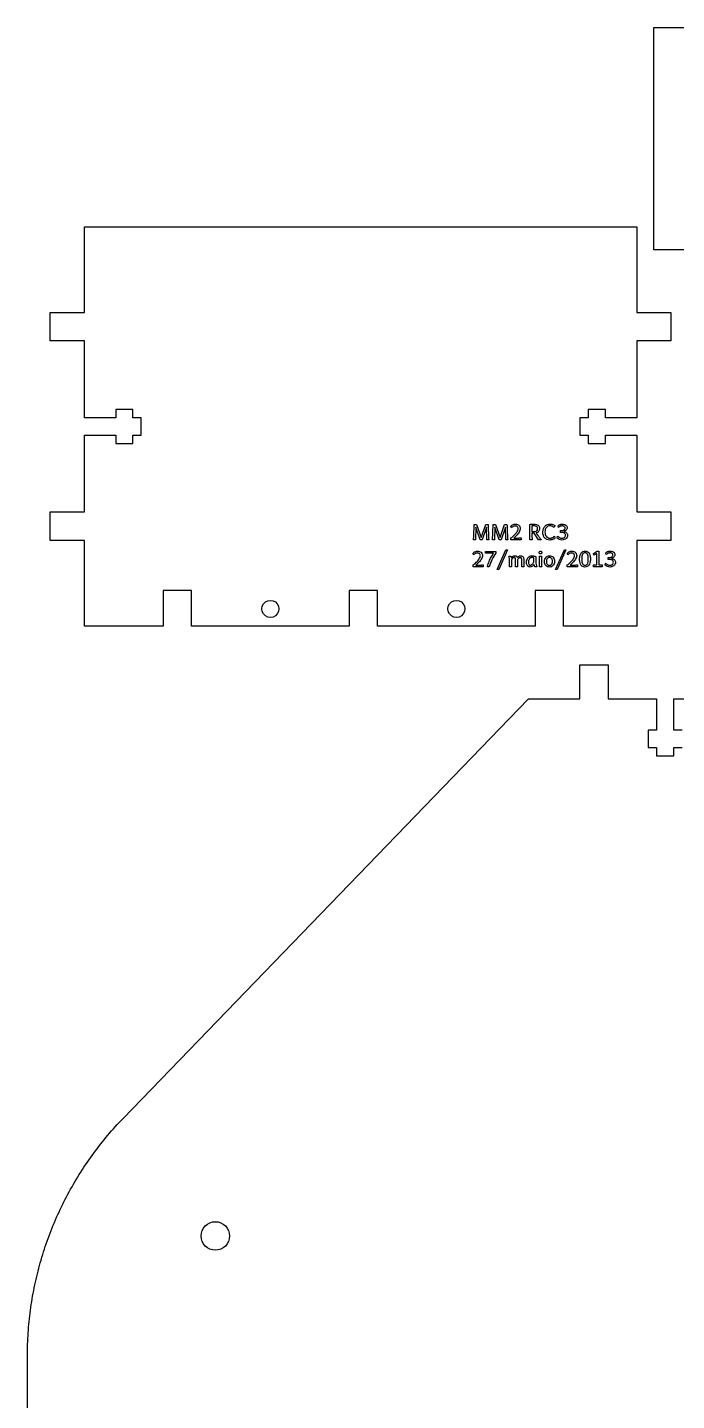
# Model space of a CAD drawing. Extents: x 3 to 1396, y 3 to 487.
# Drawn here: x 3 to 117, y 244.1 to 485 of the extents above; entities that cross this region are included whole.
import ezdxf

# ---------------------------------------------------------------- set-up
doc = ezdxf.new("R2010")
doc.units = 0
doc.layers.add('Layer_1', color=7, linetype='CONTINUOUS')

msp = doc.modelspace()

# ---------------------------------------------------------------- linework, layer by layer
at = {"layer": 'Layer_1', "color": 7}
for points in [[(112.962097, 445.959529), (112.962097, 484.959527), (127.962096, 484.959527)], [(6.962084, 394.959527), (6.962084, 399.959528), (12.962072, 399.959528), (12.962072, 413.459529), (18.462075, 413.459529), (18.462075, 411.959529), (21.462069, 411.959529), (21.462069, 413.459529), (22.96208, 413.459529), (22.96208, 416.459529), (21.462069, 416.459529), (21.462069, 417.959529), (18.462075, 417.959529), (18.462075, 416.459529), (12.962072, 416.459529), (12.962072, 429.959527), (6.962084, 429.959527), (6.962084, 434.959529), (12.962072, 434.959529), (12.962072, 449.959527), (109.962075, 449.959527), (109.962075, 434.959529), (115.962091, 434.959529), (115.962091, 429.959527), (109.962075, 429.959527), (109.962075, 416.459529), (104.462072, 416.459529), (104.462072, 417.959529), (101.462078, 417.959529), (101.462078, 416.459529), (99.962095, 416.459529), (99.962095, 413.459529), (101.462078, 413.459529), (101.462078, 411.959529), (104.462072, 411.959529), (104.462072, 413.459529), (109.962075, 413.459529), (109.962075, 399.959528), (115.962091, 399.959528), (115.962091, 394.959527), (109.962075, 394.959527), (109.962075, 379.959529), (97.129092, 379.959529), (97.129092, 386.209529), (92.129074, 386.209529), (92.129074, 379.959529), (64.462096, 379.959529), (64.462096, 386.209529), (59.462077, 386.209529), (59.462077, 379.959529), (31.795071, 379.959529), (31.795071, 386.209529), (26.795081, 386.209529), (26.795081, 379.959529), (12.962072, 379.959529), (12.962072, 394.959527), (6.962084, 394.959527)], [(123.962075, 445.959529), (112.962097, 445.959529)], [(44.129085, 382.959528), (44.202096, 383.423527), (44.415089, 383.841529), (44.747095, 384.173527), (45.165095, 384.386528), (45.629068, 384.459528), (46.09307, 384.386528), (46.511069, 384.173527), (46.843075, 383.841529), (47.056068, 383.423527), (47.129079, 382.959528), (47.056068, 382.495527), (46.843075, 382.077527), (46.511069, 381.74553), (46.09307, 381.532528), (45.629068, 381.459528), (45.165095, 381.532528), (44.747095, 381.74553), (44.415089, 382.077527), (44.202096, 382.495527), (44.129085, 382.959528)], [(76.796082, 382.959528), (76.869092, 383.423527), (77.082086, 383.841529), (77.414092, 384.173527), (77.832091, 384.386528), (78.296093, 384.459528), (78.760094, 384.386528), (79.178094, 384.173527), (79.510072, 383.841529), (79.723093, 383.423527), (79.796076, 382.959528), (79.723093, 382.495527), (79.510072, 382.077527), (79.178094, 381.74553), (78.760094, 381.532528), (78.296093, 381.459528), (77.832091, 381.532528), (77.414092, 381.74553), (77.082086, 382.077527), (76.869092, 382.495527), (76.796082, 382.959528)], [(3.037078, 254.958528), (3.064171, 255.457528), (3.095075, 255.956528), (3.131086, 256.455528), (3.170089, 256.953529), (3.214088, 257.451527), (3.262094, 257.949528), (3.314079, 258.446527), (3.370072, 258.943529), (3.430072, 259.439529), (3.495096, 259.935528), (3.563084, 260.430529), (3.636095, 260.925527), (3.712097, 261.419529), (3.793095, 261.913528), (3.878072, 262.405529), (3.967085, 262.897527), (4.061093, 263.388529), (4.158093, 263.879528), (4.259072, 264.368528), (4.365075, 264.857529), (4.474097, 265.345528), (4.588087, 265.832528), (4.705096, 266.318529), (4.827072, 266.803528), (4.953085, 267.287527), (5.083076, 267.770528), (5.216088, 268.251528), (5.354094, 268.732528), (5.49608, 269.212528), (5.642074, 269.690528), (5.791087, 270.167529), (5.945096, 270.643528), (6.103084, 271.117528), (6.264092, 271.590527), (6.430095, 272.062527), (6.599089, 272.532529), (6.773079, 273.001528), (6.950089, 273.469529), (7.131078, 273.935529), (7.316075, 274.399527), (7.505079, 274.862527), (7.698091, 275.324528), (7.895082, 275.783528), (8.095093, 276.241527), (8.299083, 276.698529), (8.507081, 277.152529), (8.719086, 277.60553), (8.935071, 278.056529), (9.154075, 278.506527), (9.377087, 278.953527), (9.604079, 279.399529), (9.835078, 279.842527), (10.069096, 280.284527), (10.307094, 280.724528), (10.548084, 281.162529), (10.793081, 281.597529), (11.042086, 282.031527), (11.29507, 282.463528), (11.551073, 282.892528), (11.810097, 283.32053), (12.073072, 283.745528), (12.340082, 284.168528), (12.610084, 284.588529), (12.884094, 285.007527), (13.161095, 285.423528), (13.441087, 285.837528), (13.725088, 286.248529), (14.013095, 286.657528), (14.304095, 287.064529), (14.598086, 287.468527), (14.895096, 287.870527), (15.196086, 288.269528), (15.501084, 288.666527), (15.808085, 289.060529), (16.119094, 289.452527), (16.433094, 289.841528), (16.750086, 290.228528), (17.071086, 290.611529), (17.395077, 290.992529), (17.721072, 291.371528), (18.051074, 291.746528), (18.384097, 292.119527), (18.72107, 292.489529), (19.060075, 292.857527), (19.402072, 293.221529), (19.748077, 293.583529), (90.881087, 367.118527), (90.947071, 367.139525), (90.962028, 367.159537), (99.962095, 367.159529), (99.962095, 373.159528), (104.962085, 373.159528), (104.962085, 367.159529), (113.462082, 367.159529), (113.462082, 361.659528), (111.962071, 361.659528), (111.962071, 358.659529), (113.462082, 358.659529), (113.462082, 357.159529), (116.462076, 357.159529), (116.462076, 358.659529), (117.962087, 358.659529)], [(117.962087, 361.659528), (116.462076, 361.659528), (116.462076, 367.159529), (124.962073, 367.159529)], [(33.462073, 272.959528), (33.510079, 273.447527), (33.652093, 273.916529), (33.883092, 274.348527), (34.194073, 274.727529), (34.573069, 275.038529), (35.005095, 275.269528), (35.474092, 275.411528), (35.962082, 275.459529), (36.450072, 275.411528), (36.919069, 275.269528), (37.351095, 275.038529), (37.730091, 274.727529), (38.041072, 274.348527), (38.272071, 273.916529), (38.414085, 273.447527), (38.462091, 272.959528), (38.414085, 272.471529), (38.272071, 272.002529), (38.041072, 271.570529), (37.730091, 271.191527), (37.351095, 270.880527), (36.919069, 270.649528), (36.450072, 270.507528), (35.962082, 270.459527), (35.474092, 270.507528), (35.005095, 270.649528), (34.573069, 270.880527), (34.194073, 271.191527), (33.883092, 271.570529), (33.652093, 272.002529), (33.510079, 272.471529), (33.462073, 272.959528)], [(2.964095, 252.45953), (2.970022, 252.959529), (2.981085, 253.459528), (2.995196, 253.959529)], [(2.995083, 253.959529), (3.013992, 254.458529), (3.037219, 254.958528)], [(2.962092, 80.959531), (2.962092, 251.959528), (2.964914, 252.45953)]]:
    msp.add_lwpolyline(points, dxfattribs=at)
at = {"layer": 'Layer_1', "color": 1}
for points in [[(81.430227, 397.791632), (81.846646, 397.791632)], [(81.846307, 397.791632), (82.642146, 395.468884), (83.447241, 397.791632), (83.854431, 397.791632)], [(84.75424, 397.791632), (85.170659, 397.791632)], [(85.17032, 397.791632), (85.966187, 395.468884), (86.771282, 397.791632), (87.178444, 397.791632)], [(87.966889, 397.162364), (87.883605, 397.476997)], [(91.570556, 397.504762), (91.570556, 396.533096)], [(95.557001, 397.5788), (95.445947, 397.245657)], [(96.215877, 397.227134), (96.151107, 397.54177)], [(83.984338, 395.089473), (83.641946, 395.089473), (83.59013, 397.306724), (82.827594, 395.089473), (82.466688, 395.089473), (81.700455, 397.301172), (81.643079, 395.089473), (81.300687, 395.089473)], [(87.30838, 395.089473), (86.965959, 395.089473), (86.914143, 397.306724), (86.151635, 395.089473), (85.79073, 395.089473), (85.024496, 397.301172), (84.96712, 395.089473), (84.624728, 395.089473)], [(89.651106, 395.089473), (87.874348, 395.089473), (87.874348, 395.404106)], [(88.374051, 395.39486), (88.846011, 395.39486)], [(89.651106, 395.422631), (89.651106, 395.08949)], [(91.598327, 395.089473), (91.191136, 395.089473)], [(91.218794, 395.894568), (91.218794, 397.204932)], [(91.570556, 396.533099), (91.922205, 396.533099)], [(93.19926, 395.089479), (92.7273, 395.089479), (91.946278, 396.246226), (91.570556, 396.246226), (91.570556, 395.894574)], [(95.510717, 395.709493), (95.584772, 395.34859)], [(96.021539, 395.348584), (96.067824, 395.746503)], [(96.706351, 396.385031), (96.576783, 396.385031), (96.576783, 396.699667), (96.706351, 396.699667)], [(81.318834, 392.424327), (81.23555, 392.738963)], [(83.410213, 392.711209), (83.410213, 393.053604), (85.242513, 393.053604), (85.242513, 392.757477)], [(84.835351, 392.748214), (84.113539, 392.748214)], [(87.278379, 393.312709), (85.742216, 389.89799), (85.464622, 389.89799), (87.000757, 393.312709), (87.278379, 393.312709)], [(97.531795, 393.312709), (95.995631, 389.89799), (95.718009, 389.89799), (97.254173, 393.312709), (97.531795, 393.312709)], [(97.86493, 392.424327), (97.781646, 392.738963)], [(102.982381, 392.683438), (102.427137, 392.3651), (102.380881, 392.698244), (103.019408, 393.090612), (103.33403, 393.090612), (103.33403, 390.666072), (103.917044, 390.666072), (103.917044, 390.351436), (102.399394, 390.351436), (102.399394, 390.666072), (102.982381, 390.666072), (102.982381, 392.683438)], [(104.611085, 392.489097), (104.546315, 392.803733)], [(83.003051, 390.351436), (81.226293, 390.351436), (81.226293, 390.666072)], [(81.725996, 390.656826), (82.197956, 390.656826)], [(83.003051, 390.684597), (83.003051, 390.351456)], [(84.076512, 390.351445), (83.73412, 390.351445)], [(87.528231, 392.239226), (87.861366, 392.239226)], [(87.963163, 391.572939), (87.963163, 390.351416), (87.620771, 390.351416), (87.620771, 391.489655)], [(89.045909, 390.351436), (88.703489, 390.351436), (88.703489, 391.406388)], [(89.045824, 391.572942), (89.045824, 390.351419)], [(90.12857, 391.572964), (90.12857, 390.351442), (89.78615, 390.351442), (89.78615, 391.369378)], [(91.921923, 391.193536), (91.921923, 391.887583)], [(92.40314, 390.351419), (92.079233, 390.351419)], [(92.264202, 392.137415), (92.264202, 391.332316)], [(92.86971, 392.239246), (93.239872, 392.239246), (93.239872, 391.230564)], [(93.277634, 390.351436), (92.898214, 390.351436), (92.898214, 391.332356)], [(99.549176, 390.351436), (97.772389, 390.351436), (97.772389, 390.666072)], [(98.27212, 390.656826), (98.74408, 390.656826)], [(99.549176, 390.684597), (99.549176, 390.351456)], [(104.416747, 390.610547), (104.463032, 391.008466)], [(105.101559, 391.646994), (104.971991, 391.646994), (104.971991, 391.96163), (105.101559, 391.96163)]]:
    msp.add_lwpolyline(points, dxfattribs=at)
for points in [[(81.383942, 396.577512), (81.3989, 396.946436), (81.414168, 397.351143), (81.430227, 397.791632)], [(83.854431, 397.791632), (83.869107, 397.351143), (83.884036, 396.946436), (83.898825, 396.577512)], [(84.707984, 396.577512), (84.72266, 396.946436), (84.73821, 397.351143), (84.75424, 397.791632)], [(87.178444, 397.791632), (87.193402, 397.351143), (87.20805, 396.946436), (87.222866, 396.577512)], [(87.883605, 397.476997), (87.920604, 397.528819), (87.968723, 397.576322), (88.027962, 397.619511)], [(88.027962, 397.619511), (88.0872, 397.663927), (88.152591, 397.702176), (88.224134, 397.734259)], [(88.224134, 397.734259), (88.296948, 397.76757), (88.372837, 397.792866), (88.451803, 397.810141)], [(88.448106, 397.478848), (88.387626, 397.462818), (88.328415, 397.439363), (88.270419, 397.408519)], [(88.62393, 397.504756), (88.567147, 397.504753), (88.508558, 397.49612), (88.448106, 397.478848)], [(88.451803, 397.810141), (88.531982, 397.828654), (88.610948, 397.837911), (88.6887, 397.837911)], [(88.81824, 397.478848), (88.755333, 397.49612), (88.690535, 397.504756), (88.62393, 397.504756)], [(88.6887, 397.837911), (88.799755, 397.837908), (88.905249, 397.819397), (89.005184, 397.782387)], [(88.98667, 397.393713), (88.93731, 397.433193), (88.881176, 397.461573), (88.81824, 397.478848)], [(89.005184, 397.782387), (89.106361, 397.746604), (89.195204, 397.694782), (89.271687, 397.626922)], [(89.271687, 397.626922), (89.348197, 397.560289), (89.408649, 397.478854), (89.453071, 397.382616)], [(91.191136, 397.791632), (91.255314, 397.794172), (91.326236, 397.797192), (91.403988, 397.800889)], [(91.207788, 397.64727), (91.204119, 397.706494), (91.198474, 397.754616), (91.191136, 397.791632)], [(91.215125, 397.445535), (91.215125, 397.520798), (91.211456, 397.588043), (91.207788, 397.64727)], [(91.218794, 397.204932), (91.218794, 397.2913), (91.218794, 397.371499), (91.215125, 397.445535)], [(91.403988, 397.800889), (91.470621, 397.803429), (91.549587, 397.805207), (91.640886, 397.806449)], [(91.733426, 397.510322), (91.674188, 397.509193), (91.619917, 397.507246), (91.570556, 397.504762)], [(91.640886, 397.806449), (91.732185, 397.808989), (91.83212, 397.810146), (91.940719, 397.810146)], [(91.922205, 397.514019), (91.856814, 397.514016), (91.793878, 397.51289), (91.733426, 397.510322)], [(92.212781, 397.480705), (92.132573, 397.502916), (92.035715, 397.514016), (91.922205, 397.514019)], [(91.940719, 397.810146), (92.085075, 397.810143), (92.216478, 397.795329), (92.334927, 397.765727)], [(92.410816, 397.386316), (92.360214, 397.428263), (92.294202, 397.459728), (92.212781, 397.480705)], [(92.334927, 397.765727), (92.454617, 397.737347), (92.557036, 397.69231), (92.642154, 397.630619)], [(92.642154, 397.630619), (92.7273, 397.570158), (92.793312, 397.491808), (92.840189, 397.39557)], [(93.587739, 397.029113), (93.656856, 397.209256), (93.748775, 397.359169), (93.863527, 397.478857)], [(93.863527, 397.478857), (93.979492, 397.598539), (94.112757, 397.687995), (94.263295, 397.747222)], [(94.376184, 397.454809), (94.267613, 397.410387), (94.17383, 397.343142), (94.094864, 397.253071)], [(94.263295, 397.747222), (94.413832, 397.80768), (94.570522, 397.837908), (94.733392, 397.837911)], [(94.733392, 397.523287), (94.603824, 397.523284), (94.484783, 397.500455), (94.376184, 397.454809)], [(94.733392, 397.837911), (94.800025, 397.837908), (94.867871, 397.833593), (94.936987, 397.824957)], [(94.90552, 397.50847), (94.846281, 397.518348), (94.788905, 397.523259), (94.733392, 397.523287)], [(95.086904, 397.4622), (95.026424, 397.484411), (94.965972, 397.499832), (94.90552, 397.50847)], [(94.936987, 397.824957), (95.006075, 397.816321), (95.075163, 397.802125), (95.14428, 397.782387)], [(95.268288, 397.377065), (95.207808, 397.412842), (95.147356, 397.441222), (95.086904, 397.4622)], [(95.14428, 397.782387), (95.214609, 397.762631), (95.284318, 397.736116), (95.353406, 397.702803)], [(95.353406, 397.702803), (95.422494, 397.669487), (95.490369, 397.628152), (95.557001, 397.5788)], [(96.151107, 397.54177), (96.188107, 397.583719), (96.233149, 397.622587), (96.286207, 397.65837)], [(96.286207, 397.65837), (96.339265, 397.695383), (96.397262, 397.726848), (96.460197, 397.752762)], [(96.534224, 397.45108), (96.478683, 397.42887), (96.424411, 397.399256), (96.371354, 397.362243)], [(96.460197, 397.752762), (96.524346, 397.779912), (96.592813, 397.800878), (96.665627, 397.815689)], [(96.710048, 397.499202), (96.648355, 397.489324), (96.589737, 397.473294), (96.534224, 397.45108)], [(96.665627, 397.815689), (96.738412, 397.830477), (96.81368, 397.8379), (96.891433, 397.8379)], [(96.909918, 397.514019), (96.838375, 397.514016), (96.771742, 397.50908), (96.710048, 397.499202)], [(96.891433, 397.8379), (97.006156, 397.837897), (97.114755, 397.823083), (97.217174, 397.793481)], [(97.078348, 397.491808), (97.021594, 397.506625), (96.96546, 397.514019), (96.909918, 397.514019)], [(97.233825, 397.427029), (97.188161, 397.45664), (97.136345, 397.478233), (97.078348, 397.491808)], [(97.217174, 397.793481), (97.320806, 397.763867), (97.411484, 397.721297), (97.489236, 397.665775)], [(97.489236, 397.665775), (97.56696, 397.611484), (97.628654, 397.544854), (97.674317, 397.465891)], [(97.674317, 397.465891), (97.719952, 397.38692), (97.742784, 397.298082), (97.742784, 397.199375)], [(81.300687, 395.089473), (81.304356, 395.120317), (81.308589, 395.163503), (81.313669, 395.219027)], [(81.313669, 395.219027), (81.318749, 395.275785), (81.322982, 395.341797), (81.326651, 395.417063)], [(81.326651, 395.417063), (81.331449, 395.492328), (81.336529, 395.574997), (81.341609, 395.665068)], [(81.341609, 395.665068), (81.346407, 395.756376), (81.351487, 395.851998), (81.356285, 395.951941)], [(81.356285, 395.951941), (81.361082, 396.053118), (81.365598, 396.156146), (81.369267, 396.261026)], [(81.369267, 396.261026), (81.374065, 396.367135), (81.379145, 396.472633), (81.383942, 396.577512)], [(83.898825, 396.577512), (83.902494, 396.472633), (83.906727, 396.367135), (83.911807, 396.261026)], [(83.911807, 396.261026), (83.916887, 396.156146), (83.921685, 396.053118), (83.926765, 395.951941)], [(83.926765, 395.951941), (83.931562, 395.851998), (83.936642, 395.756376), (83.941722, 395.665068)], [(83.941722, 395.665068), (83.94652, 395.574997), (83.951036, 395.492328), (83.954705, 395.417063)], [(83.954705, 395.417063), (83.959502, 395.341797), (83.964582, 395.275785), (83.96938, 395.219027)], [(83.96938, 395.219027), (83.974178, 395.163503), (83.979258, 395.120317), (83.984338, 395.089473)], [(84.624728, 395.089473), (84.628397, 395.120317), (84.632631, 395.163503), (84.637711, 395.219027)], [(84.637711, 395.219027), (84.642508, 395.275785), (84.647024, 395.341797), (84.650693, 395.417063)], [(84.650693, 395.417063), (84.655491, 395.492328), (84.660571, 395.574997), (84.665368, 395.665068)], [(84.665368, 395.665068), (84.670166, 395.756376), (84.675246, 395.851998), (84.680326, 395.951941)], [(84.680326, 395.951941), (84.685124, 396.053118), (84.68964, 396.156146), (84.693308, 396.261026)], [(84.693308, 396.261026), (84.698106, 396.367135), (84.703186, 396.472633), (84.707984, 396.577512)], [(87.222866, 396.577512), (87.226535, 396.472633), (87.230768, 396.367135), (87.235848, 396.261026)], [(87.235848, 396.261026), (87.240928, 396.156146), (87.245726, 396.053118), (87.250806, 395.951941)], [(87.250806, 395.951941), (87.255604, 395.851998), (87.260684, 395.756376), (87.265482, 395.665068)], [(87.265482, 395.665068), (87.27028, 395.574997), (87.274795, 395.492328), (87.278464, 395.417063)], [(87.278464, 395.417063), (87.283262, 395.341797), (87.288342, 395.275785), (87.293422, 395.219027)], [(87.293422, 395.219027), (87.29822, 395.163503), (87.3033, 395.120317), (87.30838, 395.089473)], [(87.874348, 395.404106), (87.958253, 395.464566), (88.047689, 395.534278), (88.142713, 395.613247)], [(88.105686, 397.299321), (88.05387, 397.257369), (88.007613, 397.211717), (87.966889, 397.162364)], [(88.270419, 397.408519), (88.213664, 397.377669), (88.158743, 397.341271), (88.105686, 397.299321)], [(88.142713, 395.613247), (88.238951, 395.693448), (88.333947, 395.779202), (88.427729, 395.870506)], [(88.599857, 395.594747), (88.517194, 395.519481), (88.441925, 395.452854), (88.374051, 395.39486)], [(88.427729, 395.870506), (88.522754, 395.961814), (88.613432, 396.056821), (88.699792, 396.155531)], [(88.851571, 395.842755), (88.766424, 395.753915), (88.68252, 395.671246), (88.599857, 395.594747)], [(88.699792, 396.155531), (88.787393, 396.255471), (88.864525, 396.355415), (88.931157, 396.455358)], [(88.846011, 395.39486), (88.93731, 395.39486), (89.023698, 395.39486), (89.105119, 395.39486)], [(89.099559, 396.124074), (89.01938, 396.025364), (88.936689, 395.93159), (88.851571, 395.842755)], [(88.931157, 396.455358), (88.99779, 396.555301), (89.05082, 396.653393), (89.090331, 396.749637)], [(89.105119, 397.243797), (89.075514, 397.305488), (89.036031, 397.355461), (88.98667, 397.393713)], [(89.090331, 396.749637), (89.131027, 396.847108), (89.151404, 396.938415), (89.151404, 397.023553)], [(89.314274, 396.427604), (89.251338, 396.323961), (89.179767, 396.222782), (89.099559, 396.124074)], [(89.151404, 397.023553), (89.151404, 397.109922), (89.135881, 397.183336), (89.105119, 397.243797)], [(89.105119, 395.39486), (89.186568, 395.395989), (89.261216, 395.3974), (89.329062, 395.398557)], [(89.46419, 396.744091), (89.427163, 396.637978), (89.377181, 396.532484), (89.314274, 396.427604)], [(89.329062, 395.398557), (89.398179, 395.401097), (89.459872, 395.404117), (89.514144, 395.407814)], [(89.453071, 397.382616), (89.498734, 397.287606), (89.521538, 397.18026), (89.521566, 397.060578)], [(89.521566, 397.060578), (89.521538, 396.956932), (89.502375, 396.851437), (89.46419, 396.744091)], [(89.514144, 395.407814), (89.568443, 395.411511), (89.614079, 395.41645), (89.651106, 395.422631)], [(91.191136, 395.089473), (91.204683, 395.163503), (91.212585, 395.270234), (91.215125, 395.40966)], [(91.215125, 395.40966), (91.217948, 395.550319), (91.218794, 395.711957), (91.218794, 395.894568)], [(91.570387, 395.894568), (91.570387, 395.803261), (91.570387, 395.71689), (91.570387, 395.635457)], [(91.570387, 395.635457), (91.570387, 395.554022), (91.573209, 395.478756), (91.574056, 395.40966)], [(91.574056, 395.40966), (91.576878, 395.340563), (91.5797, 395.27887), (91.583369, 395.224579)], [(91.583369, 395.224579), (91.587038, 395.17029), (91.592118, 395.125253), (91.598327, 395.089473)], [(91.922205, 396.533099), (92.131952, 396.533096), (92.290505, 396.576282), (92.397862, 396.662653)], [(92.525568, 396.37578), (92.452754, 396.335061), (92.378728, 396.304214), (92.303459, 396.283239)], [(92.303459, 396.283239), (92.340486, 396.232651), (92.385529, 396.170342), (92.438587, 396.096309)], [(92.397862, 396.662653), (92.506433, 396.749022), (92.560733, 396.869325), (92.560733, 397.023559)], [(92.523705, 397.2327), (92.500281, 397.294391), (92.462632, 397.345594), (92.410816, 397.386316)], [(92.438587, 396.096309), (92.492858, 396.02351), (92.550234, 395.945778), (92.610714, 395.863109)], [(92.560733, 397.023559), (92.560733, 397.102525), (92.548315, 397.172236), (92.523705, 397.2327)], [(92.719906, 396.529396), (92.663151, 396.467703), (92.598353, 396.416496), (92.525568, 396.37578)], [(92.610714, 395.863109), (92.67238, 395.781674), (92.734074, 395.698387), (92.795767, 395.613252)], [(92.858703, 396.753342), (92.824159, 396.666971), (92.777874, 396.592323), (92.719906, 396.529396)], [(92.795767, 395.613252), (92.858703, 395.52935), (92.91732, 395.451615), (92.971592, 395.380052)], [(92.840189, 397.39557), (92.888308, 397.299324), (92.912382, 397.184575), (92.912382, 397.051321)], [(92.912382, 397.051321), (92.912382, 396.939036), (92.894602, 396.839711), (92.858703, 396.753342)], [(92.971592, 395.380052), (93.025891, 395.308489), (93.073389, 395.246795), (93.114114, 395.194973)], [(93.114114, 395.194973), (93.154839, 395.143152), (93.183202, 395.107984), (93.19926, 395.089479)], [(93.484107, 396.403545), (93.484107, 396.641678), (93.518651, 396.850201), (93.587739, 397.029113)], [(93.567391, 395.839053), (93.511878, 396.006856), (93.484107, 396.195022), (93.484107, 396.403545)], [(93.809848, 395.409668), (93.704974, 395.528117), (93.624146, 395.671246), (93.567391, 395.839053)], [(94.191102, 395.1376), (94.041807, 395.201761), (93.914722, 395.29245), (93.809848, 395.409668)], [(93.911646, 396.916227), (93.867224, 396.782967), (93.845013, 396.627502), (93.845013, 396.449827)], [(93.845013, 396.449827), (93.845013, 396.306698), (93.864204, 396.169738), (93.902389, 396.038951)], [(93.902389, 396.038951), (93.94063, 395.90816), (93.996764, 395.792793), (94.070819, 395.69285)], [(94.094864, 397.253071), (94.01714, 397.162996), (93.956068, 397.050717), (93.911646, 396.916227)], [(94.070819, 395.69285), (94.144846, 395.59414), (94.235524, 395.515174), (94.342881, 395.45595)], [(94.696365, 395.043211), (94.508828, 395.043211), (94.340398, 395.074673), (94.191102, 395.1376)], [(94.342881, 395.45595), (94.451452, 395.396723), (94.575461, 395.367109), (94.714878, 395.367112)], [(94.924033, 395.063559), (94.842584, 395.049985), (94.766694, 395.043211), (94.696365, 395.043211)], [(94.714878, 395.367112), (94.785208, 395.367109), (94.856159, 395.375127), (94.92773, 395.391157)], [(95.164628, 395.120935), (95.085662, 395.095027), (95.005454, 395.075898), (94.924033, 395.063559)], [(94.92773, 395.391157), (95.000516, 395.407188), (95.071466, 395.430022), (95.140582, 395.459636)], [(95.140582, 395.459636), (95.20967, 395.490483), (95.275682, 395.526881), (95.338618, 395.568833)], [(95.394131, 395.215327), (95.321318, 395.178311), (95.244835, 395.146846), (95.164628, 395.120935)], [(95.445947, 397.245657), (95.38795, 397.297478), (95.32874, 397.341279), (95.268288, 397.377065)], [(95.338618, 395.568833), (95.401525, 395.610786), (95.458901, 395.657671), (95.510717, 395.709493)], [(95.584772, 395.348584), (95.530472, 395.297996), (95.466916, 395.253577), (95.394131, 395.215327)], [(96.373188, 395.126487), (96.236254, 395.183244), (96.119019, 395.257277), (96.021539, 395.348584)], [(96.067824, 395.746503), (96.118398, 395.689746), (96.172697, 395.637924), (96.230694, 395.591038)], [(96.371354, 397.362243), (96.319538, 397.325226), (96.267693, 397.280189), (96.215877, 397.227134)], [(96.230694, 395.591038), (96.288691, 395.54415), (96.350384, 395.504049), (96.415775, 395.470736)], [(96.826634, 395.043203), (96.661309, 395.043203), (96.51015, 395.070973), (96.373188, 395.126487)], [(96.415775, 395.470736), (96.482408, 395.437422), (96.552738, 395.411511), (96.626765, 395.393003)], [(96.626765, 395.393003), (96.700792, 395.375731), (96.779757, 395.367095), (96.863662, 395.367095)], [(96.706351, 396.699667), (96.798892, 396.699667), (96.886494, 396.712621), (96.969157, 396.738534)], [(97.009881, 396.348015), (96.916099, 396.372681), (96.814922, 396.385031), (96.706351, 396.385031)], [(97.209751, 395.106127), (97.087605, 395.064175), (96.9599, 395.0432), (96.826634, 395.0432)], [(96.863662, 395.367095), (96.933992, 395.367092), (97.005563, 395.377594), (97.078348, 395.398557)], [(96.969157, 396.738534), (97.05182, 396.764442), (97.124012, 396.798374), (97.185706, 396.840326)], [(97.254173, 396.24252), (97.185085, 396.288173), (97.103636, 396.323337), (97.009881, 396.348015)], [(97.078348, 395.398557), (97.151162, 395.419526), (97.216553, 395.450997), (97.274549, 395.492949)], [(97.354108, 396.642285), (97.283778, 396.607736), (97.215932, 396.583676), (97.150541, 396.570107)], [(97.150541, 396.570107), (97.193721, 396.562713), (97.240598, 396.550972), (97.2912, 396.534939)], [(97.185706, 396.840326), (97.248613, 396.882276), (97.298595, 396.930397), (97.335622, 396.984688)], [(97.531795, 395.2764), (97.439254, 395.204834), (97.331897, 395.148077), (97.209751, 395.106127)], [(97.346714, 397.314132), (97.31835, 397.359782), (97.280702, 397.397413), (97.233825, 397.427029)], [(97.415209, 396.081501), (97.37694, 396.144428), (97.323261, 396.198101), (97.254173, 396.24252)], [(97.274549, 395.492949), (97.33376, 395.536132), (97.381878, 395.58919), (97.418906, 395.652117)], [(97.2912, 396.534939), (97.343016, 396.518909), (97.394212, 396.497305), (97.444814, 396.470164)], [(97.335622, 396.984688), (97.372622, 397.038977), (97.391135, 397.095119), (97.391135, 397.153113)], [(97.391135, 397.153113), (97.391135, 397.216037), (97.376178, 397.26971), (97.346714, 397.314132)], [(97.544749, 396.777393), (97.487994, 396.723102), (97.424438, 396.678068), (97.354108, 396.642285)], [(97.474419, 395.876063), (97.474419, 395.951329), (97.454664, 396.019807), (97.415209, 396.081501)], [(97.418906, 395.652117), (97.455905, 395.716277), (97.474419, 395.790925), (97.474419, 395.876063)], [(97.444814, 396.470164), (97.495388, 396.444256), (97.544128, 396.41217), (97.591033, 396.37392)], [(97.752041, 395.529957), (97.697742, 395.433717), (97.624336, 395.349197), (97.531795, 395.2764)], [(97.687271, 396.964326), (97.650244, 396.893994), (97.602746, 396.831682), (97.544749, 396.777393)], [(97.591033, 396.37392), (97.63791, 396.335671), (97.679256, 396.290633), (97.715014, 396.238812)], [(97.742784, 397.199375), (97.742784, 397.114237), (97.724158, 397.035886), (97.687271, 396.964326)], [(97.715014, 396.238812), (97.752041, 396.18699), (97.781025, 396.127763), (97.802023, 396.061136)], [(97.835325, 395.839041), (97.835325, 395.730462), (97.807667, 395.627434), (97.752041, 395.529957)], [(97.802023, 396.061136), (97.824318, 395.995742), (97.835325, 395.92171), (97.835325, 395.839041)], [(81.23555, 392.738963), (81.272549, 392.790782), (81.320668, 392.838285), (81.379907, 392.881474)], [(81.379907, 392.881474), (81.439117, 392.92589), (81.504536, 392.964139), (81.576079, 392.996222)], [(81.622364, 392.670482), (81.565609, 392.639632), (81.510688, 392.603234), (81.457631, 392.561284)], [(81.576079, 392.996222), (81.648893, 393.029533), (81.724754, 393.054829), (81.803748, 393.072104)], [(81.800023, 392.740811), (81.739571, 392.724781), (81.68036, 392.701326), (81.622364, 392.670482)], [(81.975847, 392.766719), (81.919092, 392.766719), (81.860503, 392.758083), (81.800023, 392.740811)], [(81.803748, 393.072104), (81.883927, 393.090617), (81.962893, 393.099874), (82.040645, 393.099874)], [(82.170185, 392.740811), (82.107278, 392.758083), (82.04248, 392.766719), (81.975847, 392.766719)], [(82.040645, 393.099874), (82.151672, 393.099871), (82.257166, 393.08136), (82.357129, 393.04435)], [(82.338616, 392.655676), (82.289255, 392.695156), (82.233121, 392.723537), (82.170185, 392.740811)], [(82.457064, 392.50576), (82.427459, 392.567451), (82.387976, 392.617424), (82.338616, 392.655676)], [(82.357129, 393.04435), (82.458306, 393.008567), (82.54715, 392.956745), (82.623632, 392.888885)], [(82.623632, 392.888885), (82.700142, 392.822252), (82.760594, 392.740817), (82.805016, 392.644579)], [(82.805016, 392.644579), (82.85068, 392.549569), (82.873483, 392.442223), (82.873483, 392.322541)], [(83.684138, 392.74082), (83.57187, 392.735881), (83.480543, 392.726003), (83.410213, 392.711209)], [(84.113539, 392.748214), (83.939549, 392.748214), (83.796434, 392.745674), (83.684138, 392.74082)], [(85.242513, 392.757477), (84.968588, 392.382381), (84.735388, 391.993715), (84.542912, 391.591475)], [(84.609545, 392.396565), (84.681116, 392.512544), (84.756357, 392.629763), (84.835351, 392.748214)], [(92.832626, 392.840755), (92.832626, 392.875302), (92.83827, 392.907382), (92.849277, 392.936995)], [(92.849277, 392.742663), (92.83827, 392.773507), (92.832626, 392.806205), (92.832626, 392.840755)], [(92.849277, 392.936995), (92.860283, 392.967839), (92.875806, 392.994368), (92.895561, 393.016582)], [(92.895561, 392.663079), (92.875806, 392.686532), (92.860396, 392.713049), (92.849277, 392.742663)], [(92.895561, 393.016582), (92.916446, 393.040035), (92.941196, 393.057913), (92.969588, 393.070255)], [(92.969588, 392.609406), (92.941196, 392.622981), (92.91653, 392.640868), (92.895561, 392.663079)], [(92.969588, 393.070255), (92.997951, 393.08383), (93.029419, 393.090603), (93.063963, 393.090603)], [(93.063963, 393.090603), (93.098535, 393.0906), (93.130596, 393.083802), (93.160229, 393.070255)], [(93.160229, 393.070255), (93.189834, 393.057922), (93.215121, 393.040021), (93.23609, 393.016582)], [(93.23609, 392.663079), (93.215206, 392.640868), (93.189834, 392.622975), (93.160229, 392.609406)], [(93.23609, 393.016582), (93.256975, 392.994371), (93.273739, 392.967839), (93.286072, 392.936995)], [(93.286072, 392.742663), (93.273654, 392.713049), (93.257088, 392.68652), (93.23609, 392.663079)], [(93.286072, 392.936995), (93.29849, 392.907382), (93.304699, 392.875302), (93.304699, 392.840755)], [(93.304699, 392.840755), (93.304699, 392.806205), (93.29849, 392.773507), (93.286072, 392.742663)], [(97.781646, 392.738963), (97.818674, 392.790782), (97.866793, 392.838285), (97.926003, 392.881474)], [(97.926003, 392.881474), (97.985241, 392.92589), (98.050632, 392.964139), (98.122204, 392.996222)], [(98.16846, 392.670482), (98.111705, 392.639632), (98.056813, 392.603234), (98.003755, 392.561284)], [(98.122204, 392.996222), (98.194989, 393.029533), (98.270878, 393.054829), (98.349844, 393.072104)], [(98.346147, 392.740811), (98.285695, 392.724781), (98.226457, 392.701326), (98.16846, 392.670482)], [(98.521972, 392.766719), (98.465217, 392.766719), (98.406599, 392.758083), (98.346147, 392.740811)], [(98.349844, 393.072104), (98.430052, 393.090617), (98.509018, 393.099874), (98.586742, 393.099874)], [(98.71631, 392.740811), (98.653374, 392.758083), (98.588604, 392.766719), (98.521972, 392.766719)], [(98.586742, 393.099874), (98.697796, 393.099871), (98.803291, 393.08136), (98.903226, 393.04435)], [(98.88474, 392.655676), (98.835379, 392.695156), (98.779245, 392.723537), (98.71631, 392.740811)], [(99.003189, 392.50576), (98.973555, 392.567451), (98.934072, 392.617424), (98.88474, 392.655676)], [(98.903226, 393.04435), (99.004402, 393.008567), (99.093246, 392.956745), (99.169756, 392.888885)], [(99.169756, 392.888885), (99.246238, 392.822252), (99.306719, 392.740817), (99.35114, 392.644579)], [(99.35114, 392.644579), (99.396776, 392.549569), (99.419608, 392.442223), (99.419608, 392.322541)], [(100.011851, 392.344741), (100.062453, 392.524883), (100.13092, 392.670479), (100.217309, 392.78153)], [(100.217309, 392.78153), (100.30491, 392.89381), (100.407329, 392.974627), (100.524536, 393.023985)], [(100.641122, 392.726006), (100.570792, 392.687754), (100.510961, 392.62606), (100.4616, 392.540927)], [(100.524536, 393.023985), (100.641743, 393.07457), (100.766993, 393.099863), (100.900258, 393.099866)], [(100.881744, 392.78523), (100.792901, 392.785227), (100.712693, 392.765475), (100.641122, 392.726006)], [(101.129733, 392.726006), (101.05819, 392.765486), (100.975499, 392.785227), (100.881744, 392.78523)], [(100.900258, 393.099866), (101.034737, 393.099863), (101.158125, 393.0752), (101.270393, 393.025836)], [(101.309283, 392.535373), (101.261136, 392.624208), (101.201305, 392.687754), (101.129733, 392.726006)], [(101.270393, 393.025836), (101.383931, 392.977711), (101.481382, 392.898743), (101.562831, 392.788933)], [(101.562831, 392.788933), (101.645494, 392.680351), (101.709643, 392.538455), (101.755307, 392.363249)], [(104.546315, 392.803733), (104.583315, 392.845682), (104.628357, 392.88455), (104.681415, 392.920333)], [(104.681415, 392.920333), (104.734473, 392.957346), (104.79247, 392.988811), (104.855405, 393.014725)], [(104.929432, 392.713043), (104.873891, 392.690833), (104.819619, 392.661219), (104.766562, 392.624206)], [(104.855405, 393.014725), (104.919554, 393.041875), (104.988021, 393.062841), (105.060835, 393.077652)], [(105.105256, 392.761165), (105.043563, 392.751287), (104.984945, 392.735257), (104.929432, 392.713043)], [(105.060835, 393.077652), (105.13362, 393.09244), (105.208888, 393.099863), (105.286641, 393.099863)], [(105.305126, 392.775982), (105.233583, 392.775982), (105.16695, 392.771043), (105.105256, 392.761165)], [(105.286641, 393.099863), (105.401392, 393.09986), (105.509963, 393.085046), (105.612382, 393.055444)], [(105.473556, 392.753771), (105.416802, 392.768588), (105.360668, 392.775982), (105.305126, 392.775982)], [(105.629033, 392.688993), (105.583369, 392.718603), (105.531553, 392.740196), (105.473556, 392.753771)], [(105.612382, 393.055444), (105.716014, 393.02583), (105.806692, 392.98326), (105.884444, 392.927738)], [(105.741922, 392.576095), (105.713558, 392.621745), (105.67591, 392.659379), (105.629033, 392.688993)], [(105.884444, 392.927738), (105.962168, 392.873447), (106.023862, 392.806817), (106.069525, 392.727855)], [(106.069525, 392.727855), (106.11516, 392.648883), (106.137992, 392.560045), (106.137992, 392.461338)], [(81.226293, 390.666072), (81.310198, 390.726529), (81.399634, 390.796244), (81.494658, 390.87521)], [(81.457631, 392.561284), (81.405815, 392.519332), (81.359558, 392.47368), (81.318834, 392.424327)], [(81.494658, 390.87521), (81.590896, 390.955411), (81.685892, 391.041165), (81.779674, 391.132472)], [(81.951802, 390.85671), (81.869139, 390.781444), (81.79387, 390.714817), (81.725996, 390.656826)], [(81.779674, 391.132472), (81.87467, 391.223777), (81.965377, 391.318784), (82.051737, 391.417494)], [(82.203516, 391.104718), (82.118369, 391.015878), (82.034465, 390.933209), (81.951802, 390.85671)], [(82.051737, 391.417494), (82.139338, 391.517434), (82.21647, 391.617378), (82.283102, 391.717321)], [(82.197956, 390.656826), (82.289255, 390.656823), (82.375643, 390.656823), (82.457064, 390.656826)], [(82.451504, 391.386037), (82.371325, 391.287327), (82.288634, 391.193553), (82.203516, 391.104718)], [(82.283102, 391.717321), (82.349707, 391.817265), (82.402765, 391.915356), (82.442248, 392.0116)], [(82.442248, 392.0116), (82.482972, 392.109071), (82.503349, 392.200378), (82.503349, 392.285516)], [(82.666219, 391.689567), (82.603284, 391.585924), (82.531712, 391.484747), (82.451504, 391.386037)], [(82.503349, 392.285516), (82.503349, 392.371885), (82.487826, 392.445299), (82.457064, 392.50576)], [(82.457064, 390.656826), (82.538514, 390.657955), (82.613161, 390.659366), (82.681008, 390.660523)], [(82.816107, 392.006054), (82.779108, 391.899942), (82.729126, 391.794447), (82.666219, 391.689567)], [(82.681008, 390.660523), (82.750096, 390.663063), (82.811789, 390.666083), (82.866089, 390.66978)], [(82.873483, 392.322541), (82.873483, 392.218895), (82.854292, 392.1134), (82.816107, 392.006054)], [(82.866089, 390.66978), (82.920388, 390.673477), (82.966024, 390.678416), (83.003051, 390.684597)], [(83.73412, 390.351436), (83.784694, 390.525409), (83.835917, 390.688898), (83.887733, 390.841896)], [(83.887733, 390.841896), (83.939549, 390.996128), (83.992607, 391.142341), (84.046907, 391.280534)], [(84.046907, 391.280534), (84.10242, 391.418727), (84.159796, 391.550751), (84.219034, 391.676605)], [(84.542912, 391.591475), (84.35165, 391.189235), (84.196202, 390.775893), (84.076512, 390.351445)], [(84.219034, 391.676605), (84.278244, 391.802456), (84.339938, 391.925226), (84.404115, 392.044913)], [(84.404115, 392.044913), (84.469506, 392.164595), (84.537973, 392.281814), (84.609545, 392.396565)], [(87.589304, 391.952353), (87.568419, 392.07944), (87.547958, 392.175063), (87.528231, 392.239226)], [(87.620771, 391.489655), (87.620771, 391.672264), (87.610329, 391.826499), (87.589304, 391.952353)], [(87.861366, 392.239226), (87.874912, 392.199741), (87.886766, 392.152855), (87.896531, 392.098567)], [(87.896531, 392.098567), (87.906408, 392.045509), (87.914311, 391.996772), (87.92052, 391.952353)], [(87.92052, 391.952353), (87.977274, 392.017747), (88.031574, 392.07142), (88.08339, 392.113372)], [(88.052007, 391.724707), (88.017435, 391.679052), (87.98783, 391.628463), (87.963163, 391.572939)], [(88.16673, 391.845007), (88.126034, 391.811691), (88.087764, 391.77159), (88.052007, 391.724707)], [(88.08339, 392.113372), (88.135234, 392.155322), (88.186429, 392.18802), (88.237004, 392.211464)], [(88.298161, 391.924591), (88.252498, 391.906077), (88.208697, 391.879554), (88.16673, 391.845007)], [(88.237004, 392.211464), (88.288848, 392.23613), (88.340043, 392.252798), (88.390645, 392.261437)], [(88.435095, 391.952361), (88.38946, 391.952361), (88.343796, 391.943105), (88.298161, 391.924591)], [(88.390645, 392.261437), (88.44122, 392.271315), (88.493036, 392.276226), (88.546093, 392.276254)], [(88.564664, 391.932013), (88.53012, 391.945588), (88.48694, 391.952361), (88.435095, 391.952361)], [(88.546093, 392.276254), (88.606545, 392.276251), (88.661466, 392.267618), (88.710826, 392.250346)], [(88.646085, 391.850581), (88.626329, 391.891294), (88.599208, 391.918441), (88.564664, 391.932013)], [(88.690506, 391.684008), (88.681758, 391.755571), (88.667082, 391.811095), (88.646085, 391.850581)], [(88.703489, 391.406388), (88.703489, 391.521137), (88.699255, 391.613675), (88.690506, 391.684008)], [(88.710826, 392.250346), (88.760187, 392.233074), (88.803367, 392.210242), (88.840366, 392.181867)], [(88.840366, 392.181867), (88.878636, 392.153484), (88.911317, 392.120171), (88.938467, 392.081924)], [(88.938467, 392.081924), (88.96556, 392.044905), (88.986586, 392.00604), (89.001402, 391.965324)], [(89.001402, 391.965324), (89.059371, 392.028248), (89.115533, 392.079455), (89.169804, 392.11894)], [(89.138365, 391.730261), (89.103793, 391.683373), (89.072946, 391.630933), (89.045824, 391.572942)], [(89.253116, 391.848713), (89.212392, 391.81663), (89.174122, 391.777147), (89.138365, 391.730261)], [(89.169804, 392.11894), (89.224104, 392.159654), (89.277162, 392.191119), (89.328978, 392.21333)], [(89.382656, 391.924594), (89.338235, 391.907322), (89.295055, 391.882023), (89.253116, 391.848713)], [(89.328978, 392.21333), (89.380794, 392.236782), (89.431396, 392.252812), (89.480757, 392.261451)], [(89.517756, 391.952364), (89.472121, 391.952364), (89.427078, 391.943107), (89.382656, 391.924594)], [(89.480757, 392.261451), (89.531331, 392.271329), (89.580692, 392.27624), (89.628811, 392.276268)], [(89.647324, 391.928319), (89.61278, 391.944349), (89.5696, 391.952364), (89.517756, 391.952364)], [(89.628811, 392.276268), (89.722593, 392.276265), (89.801559, 392.26083), (89.865708, 392.229998)], [(89.728746, 391.839481), (89.70899, 391.882664), (89.681868, 391.912277), (89.647324, 391.928319)], [(89.773167, 391.661805), (89.764418, 391.737068), (89.749743, 391.796293), (89.728746, 391.839481)], [(89.78615, 391.369378), (89.78615, 391.489063), (89.781916, 391.586537), (89.773167, 391.661805)], [(89.865708, 392.229998), (89.929885, 392.200384), (89.98108, 392.155965), (90.019322, 392.096741)], [(90.019322, 392.096741), (90.058804, 392.037514), (90.086575, 391.964099), (90.102605, 391.876497)], [(90.102605, 391.876497), (90.119821, 391.78889), (90.12857, 391.687713), (90.12857, 391.572964)], [(90.607755, 391.110244), (90.607755, 391.252137), (90.623277, 391.380461), (90.654011, 391.495209)], [(90.665131, 390.754893), (90.626861, 390.856069), (90.607755, 390.974518), (90.607755, 391.110244)], [(90.654011, 391.495209), (90.6861, 391.611191), (90.72928, 391.71422), (90.783579, 391.804294)], [(90.815047, 390.505033), (90.753353, 390.571663), (90.703372, 390.654949), (90.665131, 390.754893)], [(90.783579, 391.804294), (90.831698, 391.883259), (90.882893, 391.952356), (90.937193, 392.011583)], [(91.022311, 390.355119), (90.945829, 390.388433), (90.876713, 390.438406), (90.815047, 390.505033)], [(90.937193, 392.011583), (90.991464, 392.070804), (91.050703, 392.119544), (91.114852, 392.157794)], [(90.979978, 391.461902), (90.960222, 391.377997), (90.950373, 391.291626), (90.950373, 391.202791)], [(90.950373, 391.202791), (90.950373, 391.100378), (90.959686, 391.012158), (90.97803, 390.938125)], [(90.97803, 390.938125), (90.997786, 390.865326), (91.023045, 390.804868), (91.053892, 390.756747)], [(91.061427, 391.674742), (91.028097, 391.617985), (91.000947, 391.547037), (90.979978, 391.461902)], [(91.255511, 390.305149), (91.177787, 390.305149), (91.100063, 390.3218), (91.022311, 390.355119)], [(91.053892, 390.756747), (91.08598, 390.709861), (91.121766, 390.675312), (91.161249, 390.653103)], [(91.163196, 391.811702), (91.127439, 391.775919), (91.093488, 391.730264), (91.061427, 391.674742)], [(91.114852, 392.157794), (91.180271, 392.197277), (91.251814, 392.22689), (91.329566, 392.246632)], [(91.161249, 390.653103), (91.201974, 390.630893), (91.24267, 390.61979), (91.283395, 390.61979)], [(91.276114, 391.90054), (91.237844, 391.878329), (91.200224, 391.848715), (91.163196, 391.811702)], [(91.451712, 390.342165), (91.387535, 390.317499), (91.322144, 390.305149), (91.255511, 390.305149)], [(91.394562, 391.94681), (91.355079, 391.938174), (91.315596, 391.922737), (91.276114, 391.90054)], [(91.283395, 390.61979), (91.335211, 390.61979), (91.391373, 390.63582), (91.451825, 390.667909)], [(91.329566, 392.246632), (91.40729, 392.266387), (91.49365, 392.276243), (91.588675, 392.276245)], [(91.514874, 391.961627), (91.475362, 391.961627), (91.435287, 391.956688), (91.394562, 391.94681)], [(91.636794, 390.440257), (91.577555, 390.398305), (91.515861, 390.365607), (91.451712, 390.342165)], [(91.451825, 390.667909), (91.513519, 390.699989), (91.57335, 390.742559), (91.631347, 390.795614)], [(91.638741, 391.954216), (91.598044, 391.959155), (91.556699, 391.96161), (91.514761, 391.96161)], [(91.588675, 392.276245), (91.635552, 392.276243), (91.687368, 392.272548), (91.744123, 392.265126)], [(91.631347, 390.795614), (91.689343, 390.848669), (91.743615, 390.909748), (91.794217, 390.978844)], [(91.805196, 390.584619), (91.752166, 390.530328), (91.696004, 390.482207), (91.636794, 390.440257)], [(91.753492, 391.937565), (91.718948, 391.944959), (91.680707, 391.950519), (91.638741, 391.954216)], [(91.744123, 392.265126), (91.802119, 392.258945), (91.860737, 392.249688), (91.919947, 392.237355)], [(91.84973, 391.913491), (91.821367, 391.922127), (91.789278, 391.930142), (91.753492, 391.937565)], [(91.794217, 390.978844), (91.846033, 391.047938), (91.88862, 391.119504), (91.921923, 391.193536)], [(91.958837, 390.758593), (91.91069, 390.696899), (91.859495, 390.638908), (91.805196, 390.584619)], [(91.921923, 391.887583), (91.903296, 391.896219), (91.879364, 391.904855), (91.84973, 391.913491)], [(91.919947, 392.237355), (91.980427, 392.225022), (92.040258, 392.210205), (92.099497, 392.192936)], [(91.984802, 390.632738), (91.974924, 390.674691), (91.966175, 390.71664), (91.958837, 390.758593)], [(92.018104, 390.514287), (92.007097, 390.551303), (91.995808, 390.590789), (91.984802, 390.632738)], [(92.053269, 390.418046), (92.042262, 390.446427), (92.030409, 390.478507), (92.018104, 390.514287)], [(92.079233, 390.351419), (92.073024, 390.367449), (92.064558, 390.389669), (92.053269, 390.418046)], [(92.099497, 392.192936), (92.158707, 392.175664), (92.213628, 392.157153), (92.264202, 392.137415)], [(92.264315, 391.332339), (92.264315, 391.099139), (92.277297, 390.902955), (92.303177, 390.743787)], [(92.303177, 390.743787), (92.329141, 390.585853), (92.362415, 390.455063), (92.40314, 390.351419)], [(92.884385, 392.065273), (92.880716, 392.133133), (92.875636, 392.191124), (92.86971, 392.239246)], [(92.891723, 391.846878), (92.891723, 391.925844), (92.888054, 391.99864), (92.884385, 392.065273)], [(92.895392, 391.598872), (92.895392, 391.686474), (92.895392, 391.769143), (92.891723, 391.846878)], [(92.898214, 391.332356), (92.898214, 391.422427), (92.898214, 391.511265), (92.895392, 391.598872)], [(93.063963, 392.590892), (93.029419, 392.590889), (92.997951, 392.597045), (92.969588, 392.609406)], [(93.160229, 392.609406), (93.130596, 392.597073), (93.098535, 392.590892), (93.063963, 392.590892)], [(93.239816, 391.230564), (93.239788, 391.171337), (93.239816, 391.101007), (93.242638, 391.019572)], [(93.242638, 391.019572), (93.24546, 390.93937), (93.247436, 390.857935), (93.249976, 390.775266)], [(93.249976, 390.775266), (93.253645, 390.692598), (93.257314, 390.613632), (93.260982, 390.538366)], [(93.260982, 390.538366), (93.266062, 390.4631), (93.271425, 390.400788), (93.277634, 390.351436)], [(93.765426, 391.286086), (93.765426, 391.445253), (93.789415, 391.585916), (93.837619, 391.708067)], [(93.828362, 390.864104), (93.786396, 390.986258), (93.765426, 391.126918), (93.765426, 391.286086)], [(94.004186, 390.556874), (93.928918, 390.639543), (93.8703, 390.741953), (93.828362, 390.864104)], [(93.837619, 391.708067), (93.885738, 391.831452), (93.950508, 391.935098), (94.031929, 392.019003)], [(94.276249, 390.368093), (94.171375, 390.411279), (94.080669, 390.474206), (94.004186, 390.556874)], [(94.031929, 392.019003), (94.113378, 392.104138), (94.208374, 392.168298), (94.316973, 392.211484)], [(94.148543, 391.576662), (94.12145, 391.491524), (94.107818, 391.394665), (94.107818, 391.286086)], [(94.107818, 391.286086), (94.107818, 391.17874), (94.120801, 391.082499), (94.14668, 390.997364)], [(94.14668, 390.997364), (94.172645, 390.912226), (94.208995, 390.840045), (94.2559, 390.78082)], [(94.263295, 391.795056), (94.215176, 391.735829), (94.176906, 391.66303), (94.148543, 391.576662)], [(94.2559, 390.78082), (94.304019, 390.722826), (94.360774, 390.678408), (94.426165, 390.647563)], [(94.433559, 391.932013), (94.368168, 391.901166), (94.311414, 391.855514), (94.263295, 391.795056)], [(94.626035, 390.305166), (94.49895, 390.305166), (94.382364, 390.326135), (94.276249, 390.368093)], [(94.316973, 392.211484), (94.425544, 392.254667), (94.540917, 392.276259), (94.663062, 392.276262)], [(94.426165, 390.647563), (94.491556, 390.616717), (94.564341, 390.601293), (94.644549, 390.601293)], [(94.644549, 391.980135), (94.56928, 391.980132), (94.49895, 391.964105), (94.433559, 391.932013)], [(94.972152, 390.368093), (94.863553, 390.326141), (94.748209, 390.305166), (94.626035, 390.305166)], [(94.861098, 391.932013), (94.795707, 391.964093), (94.723514, 391.980132), (94.644549, 391.980135)], [(94.644549, 390.601293), (94.718576, 390.601293), (94.788313, 390.616702), (94.853704, 390.647563)], [(94.663062, 392.276262), (94.790147, 392.276259), (94.90614, 392.254672), (95.011014, 392.211484)], [(94.853704, 390.647563), (94.919094, 390.678408), (94.975849, 390.722826), (95.023968, 390.78082)], [(95.031362, 391.795056), (94.984485, 391.855514), (94.92773, 391.901166), (94.861098, 391.932013)], [(95.257168, 390.556874), (95.175719, 390.474206), (95.080723, 390.411279), (94.972152, 390.368093)], [(95.011014, 392.211484), (95.11713, 392.168298), (95.207808, 392.104138), (95.283076, 392.019003)], [(95.023968, 390.78082), (95.073329, 390.840045), (95.11157, 390.912226), (95.13872, 390.997364)], [(95.142417, 391.576662), (95.116452, 391.66303), (95.079481, 391.735829), (95.031362, 391.795056)], [(95.13872, 390.997364), (95.167083, 391.082499), (95.181279, 391.17874), (95.181279, 391.286086)], [(95.181279, 391.286086), (95.181279, 391.394665), (95.168297, 391.491524), (95.142417, 391.576662)], [(95.451507, 390.864104), (95.403388, 390.741953), (95.33859, 390.639543), (95.257168, 390.556874)], [(95.283076, 392.019003), (95.359587, 391.935098), (95.418797, 391.831452), (95.460764, 391.708067)], [(95.523671, 391.286086), (95.523671, 391.126918), (95.499682, 390.986258), (95.451507, 390.864104)], [(95.460764, 391.708067), (95.502702, 391.585916), (95.523671, 391.445253), (95.523671, 391.286086)], [(97.772389, 390.666072), (97.856294, 390.726529), (97.945758, 390.796244), (98.040754, 390.87521)], [(98.003755, 392.561284), (97.951939, 392.519332), (97.905655, 392.47368), (97.86493, 392.424327)], [(98.040754, 390.87521), (98.13702, 390.955411), (98.232016, 391.041165), (98.325799, 391.132472)], [(98.497926, 390.85671), (98.415235, 390.781444), (98.339966, 390.714817), (98.27212, 390.656826)], [(98.325799, 391.132472), (98.420795, 391.223777), (98.511473, 391.318784), (98.597861, 391.417494)], [(98.749612, 391.104718), (98.664494, 391.015878), (98.580589, 390.933209), (98.497926, 390.85671)], [(98.597861, 391.417494), (98.685463, 391.517434), (98.762566, 391.617378), (98.829199, 391.717321)], [(98.74408, 390.656826), (98.835379, 390.656823), (98.921739, 390.656823), (99.003189, 390.656826)], [(98.997629, 391.386037), (98.917421, 391.287327), (98.834758, 391.193553), (98.749612, 391.104718)], [(98.829199, 391.717321), (98.895831, 391.817265), (98.948889, 391.915356), (98.988372, 392.0116)], [(98.988372, 392.0116), (99.029097, 392.109071), (99.049445, 392.200378), (99.049445, 392.285516)], [(99.212315, 391.689567), (99.14938, 391.585924), (99.077836, 391.484747), (98.997629, 391.386037)], [(99.049445, 392.285516), (99.049445, 392.371885), (99.033923, 392.445299), (99.003189, 392.50576)], [(99.003189, 390.656826), (99.08461, 390.657955), (99.159258, 390.659366), (99.227132, 390.660523)], [(99.362232, 392.006054), (99.325204, 391.899942), (99.275251, 391.794447), (99.212315, 391.689567)], [(99.227132, 390.660523), (99.29622, 390.663063), (99.357914, 390.666083), (99.412213, 390.66978)], [(99.419608, 392.322541), (99.419608, 392.218895), (99.400416, 392.1134), (99.362232, 392.006054)], [(99.412213, 390.66978), (99.466485, 390.673477), (99.512148, 390.678416), (99.549176, 390.684597)], [(99.937824, 391.684008), (99.937824, 391.944352), (99.96266, 392.164595), (100.011851, 392.344741)], [(100.006319, 391.026975), (99.960656, 391.203417), (99.937824, 391.422427), (99.937824, 391.684008)], [(100.198795, 390.601293), (100.117346, 390.708639), (100.053196, 390.850532), (100.006319, 391.026975)], [(100.493068, 390.373644), (100.379558, 390.419296), (100.281458, 390.49518), (100.198795, 390.601293)], [(100.346849, 392.213335), (100.320884, 392.080075), (100.307987, 391.919056), (100.307987, 391.730278)], [(100.307987, 391.730278), (100.307987, 391.526689), (100.320404, 391.353949), (100.345014, 391.212056)], [(100.345014, 391.212056), (100.370979, 391.071394), (100.407922, 390.957263), (100.45604, 390.869658)], [(100.4616, 392.540927), (100.41224, 392.455787), (100.373998, 392.346592), (100.346849, 392.213335)], [(100.45604, 390.869658), (100.505401, 390.782054), (100.565853, 390.718508), (100.637425, 390.679026)], [(100.863231, 390.305166), (100.729965, 390.305166), (100.606578, 390.327998), (100.493068, 390.373644)], [(100.637425, 390.679026), (100.708996, 390.639543), (100.790417, 390.619801), (100.881744, 390.619801)], [(101.240788, 390.371793), (101.123581, 390.327374), (100.99771, 390.305166), (100.863231, 390.305166)], [(100.881744, 390.619801), (100.97056, 390.619801), (101.050146, 390.639529), (101.120476, 390.679026)], [(101.120476, 390.679026), (101.192048, 390.718508), (101.2525, 390.780202), (101.30186, 390.864104)], [(101.54618, 390.603145), (101.459792, 390.494562), (101.357994, 390.417448), (101.240788, 390.371793)], [(101.30186, 390.864104), (101.351221, 390.949242), (101.388841, 391.05844), (101.414778, 391.191696)], [(101.418475, 392.191127), (101.393639, 392.333017), (101.357402, 392.447769), (101.309283, 392.535373)], [(101.414778, 391.191696), (101.441871, 391.324953), (101.455474, 391.485972), (101.455474, 391.674754)], [(101.455474, 391.674754), (101.455474, 391.87834), (101.443056, 392.050465), (101.418475, 392.191127)], [(101.749747, 391.039931), (101.700415, 390.858553), (101.63254, 390.712957), (101.54618, 390.603145)], [(101.825637, 391.721024), (101.825637, 391.448338), (101.800237, 391.221307), (101.749747, 391.039931)], [(101.755307, 392.363249), (101.802184, 392.18804), (101.825637, 391.973966), (101.825637, 391.721024)], [(104.768396, 390.38845), (104.631462, 390.445207), (104.514227, 390.51924), (104.416747, 390.610547)], [(104.463032, 391.008466), (104.513606, 390.951709), (104.567905, 390.899887), (104.625902, 390.853001)], [(104.766562, 392.624206), (104.714746, 392.587189), (104.662901, 392.542152), (104.611085, 392.489097)], [(104.625902, 390.853001), (104.683899, 390.806113), (104.745592, 390.766012), (104.810983, 390.732699)], [(105.221842, 390.305166), (105.056517, 390.305166), (104.905358, 390.332936), (104.768396, 390.38845)], [(104.810983, 390.732699), (104.877616, 390.699385), (104.947946, 390.673474), (105.021973, 390.654966)], [(105.021973, 390.654966), (105.096, 390.637694), (105.174965, 390.629058), (105.25887, 390.629058)], [(105.101559, 391.96163), (105.1941, 391.96163), (105.281702, 391.974584), (105.364365, 392.000497)], [(105.405089, 391.609978), (105.311307, 391.634644), (105.21013, 391.646994), (105.101559, 391.646994)], [(105.604959, 390.36809), (105.482813, 390.326138), (105.355108, 390.305163), (105.221842, 390.305163)], [(105.25887, 390.629058), (105.3292, 390.629058), (105.400771, 390.639557), (105.473556, 390.66052)], [(105.364365, 392.000497), (105.447028, 392.026405), (105.51922, 392.060337), (105.580914, 392.102289)], [(105.649381, 391.504483), (105.580293, 391.550136), (105.498844, 391.5853), (105.405089, 391.609978)], [(105.473556, 390.66052), (105.54637, 390.681489), (105.611761, 390.71296), (105.669757, 390.754912)], [(105.749316, 391.904251), (105.678986, 391.869701), (105.61114, 391.845639), (105.545749, 391.83207)], [(105.545749, 391.83207), (105.588929, 391.824676), (105.635806, 391.812935), (105.686408, 391.796902)], [(105.580914, 392.102289), (105.643821, 392.144239), (105.693803, 392.19236), (105.73083, 392.246652)], [(105.927003, 390.538363), (105.834462, 390.466797), (105.727105, 390.41004), (105.604959, 390.36809)], [(105.810417, 391.343464), (105.772148, 391.406391), (105.718469, 391.460064), (105.649381, 391.504483)], [(105.669757, 390.754912), (105.728968, 390.798095), (105.777086, 390.851153), (105.814114, 390.91408)], [(105.686408, 391.796902), (105.738224, 391.780872), (105.78942, 391.759271), (105.840022, 391.732127)], [(105.73083, 392.246652), (105.76783, 392.30094), (105.786343, 392.357082), (105.786343, 392.415076)], [(105.786343, 392.415076), (105.786343, 392.478), (105.771386, 392.531673), (105.741922, 392.576095)], [(105.939957, 392.039356), (105.883202, 391.985065), (105.819646, 391.940031), (105.749316, 391.904251)], [(105.869627, 391.138026), (105.869627, 391.213292), (105.849872, 391.28177), (105.810417, 391.343464)], [(105.814114, 390.91408), (105.851113, 390.97824), (105.869627, 391.052888), (105.869627, 391.138026)], [(105.840022, 391.732127), (105.890596, 391.706219), (105.939336, 391.674133), (105.986241, 391.635883)], [(106.147249, 390.791923), (106.09295, 390.69568), (106.019544, 390.61116), (105.927003, 390.538363)], [(106.082479, 392.226289), (106.045452, 392.155957), (105.997954, 392.093645), (105.939957, 392.039356)], [(105.986241, 391.635883), (106.033118, 391.597634), (106.074464, 391.552597), (106.110222, 391.500778)], [(106.137992, 392.461338), (106.137992, 392.3762), (106.119366, 392.297849), (106.082479, 392.226289)], [(106.110222, 391.500778), (106.147249, 391.448953), (106.176233, 391.389729), (106.197231, 391.323099)], [(106.230533, 391.101004), (106.230533, 390.992425), (106.202875, 390.889397), (106.147249, 390.791923)], [(106.197231, 391.323099), (106.219526, 391.257705), (106.230533, 391.183673), (106.230533, 391.101004)]]:
    msp.add_open_spline(points, degree=3, dxfattribs=at)

doc.saveas('drawing.dxf')
